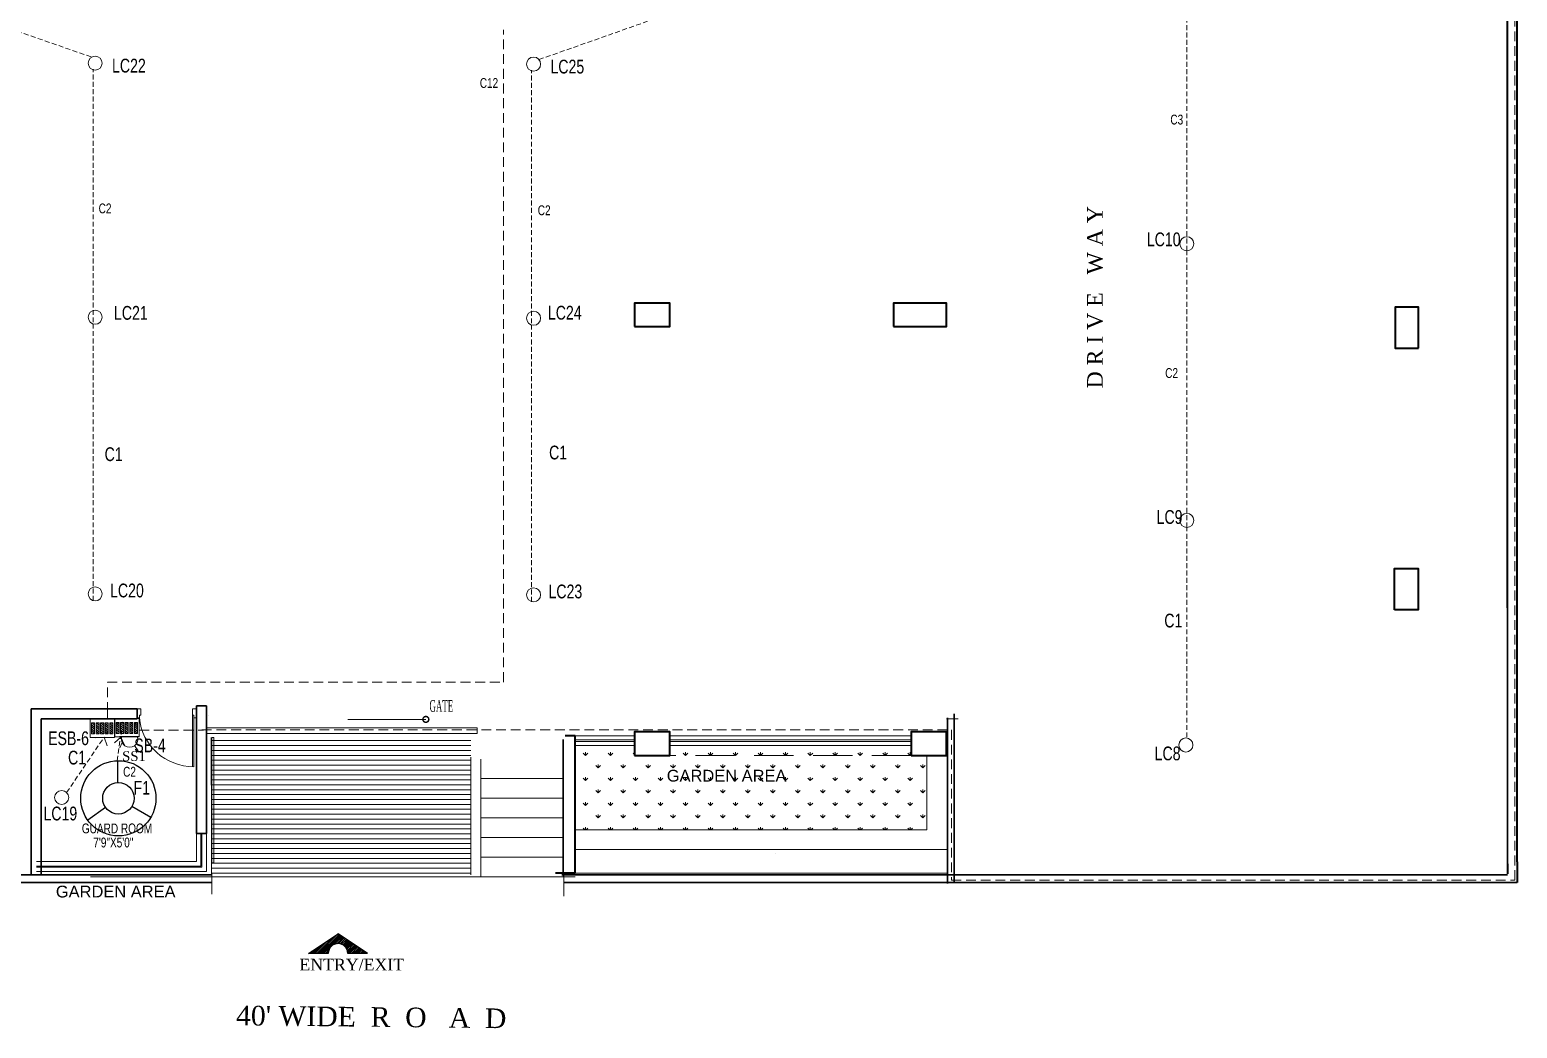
# Model space of a CAD drawing. Header units: inches. Extents: x -2030 to 2685, y 12 to 1110.
# Drawn here: x -1571 to -813, y 331 to 840 of the extents above; entities that cross this region are included whole.
import ezdxf

# ---------------------------------------------------------------- set-up
doc = ezdxf.new("R2010")
doc.units = ezdxf.units.IN
doc.header["$LTSCALE"] = 20
doc.header["$MEASUREMENT"] = 0
for name, pattern in [('DASHED', [0.75, 0.5, -0.25]), ('HIDDEN', [0.375, 0.25, -0.125]), ('HIDDENX2', [0.75, 0.5, -0.25])]:
    doc.linetypes.add(name, pattern=pattern)
for name, color, linetype, lineweight in [('BOUNDARY', 12, 'Continuous', 30), ('Building', 142, 'Continuous', 35), ('CKT', 10, 'Continuous', 20), ('Conduit', 104, 'HIDDEN', 5), ('DOOR', 32, 'Continuous', 15), ('DOT', 3, 'Continuous', 15), ('E-FITTTINGS', 6, 'Continuous', 20), ('FIX', 32, 'Continuous', 15), ('l. wall', 8, 'Continuous', 13), ('LINE', 8, 'Continuous', 0), ('PLANTS', 84, 'Continuous', 0), ('s t column', 1, 'Continuous', 35), ('TEXT', 7, 'Continuous', 5), ('WALL', 7, 'Continuous', 30), ('WALL3', 251, 'Continuous', 9), ('WIN', 140, 'Continuous', 20), ('WINDOW', 150, 'Continuous', 0)]:
    doc.layers.add(name, color=color, linetype=linetype, lineweight=lineweight)
for name, color, linetype in [('FAN', 5, 'Continuous'), ('FURNITURE', 24, 'Continuous'), ('TEXT-E', 210, 'Continuous')]:
    doc.layers.add(name, color=color, linetype=linetype)
doc.styles.add('ARIAL', font='arial.ttf')
doc.styles.add('DIM5', font='times.ttf', dxfattribs={"width": 0.5})
doc.styles.get("Standard").update_dxf_attribs({"font": 'times.ttf'})
doc.styles.add('STYLE2', font='swisscl.ttf')
doc.dimstyles.new('DIM', dxfattribs={"dimtxt": 6, "dimasz": 4, "dimexe": 2, "dimexo": 2, "dimgap": 0.25, "dimtad": 0, "dimdec": 1, "dimzin": 0, "dimdsep": 46, "dimlunit": 4, "dimtxsty": 'Standard', "dimblk": 'DOTSMALL', "dimcen": 1, "dimdle": 2, "dimclrd": 256, "dimclre": 256, "dimclrt": 7, "dimadec": 0, "dimazin": 0, "dimtfac": 1, "dimtdec": 1, "dimtofl": 0, "dimtmove": 0, "dimatfit": 3, "dimldrblk": 'DOTSMALL', "dimfxl": 1, "dimtolj": 1, "dimtzin": 0, "dimlwd": -1, "dimlwe": -1, "dimarcsym": 0})
pattern_1 = [(180, (-8993.1788, 6042.6381), (-1e-15, -2.5), [])]
pattern_2 = [(45, (-7337.70416, -2685.26664), (-0.44194174, 0.44194174), [])]
pattern_3 = [(135, (6278.06025, 3447.2137), (-0.55242717, -0.55242717), [])]

# ---------------------------------------------------------------- blocks, each defined once
blk = doc.blocks.new('_DotSmall')
at = {"color": 0, "linetype": 'ByBlock', "const_width": 0.5}
blk.add_lwpolyline([(-0.0625, 0, 1), (0.0625, 0, 1)], format="xyb", close=True, dxfattribs=at)
blk = doc.blocks.new('light')
at = {"layer": 'E-FITTTINGS', "linetype": 'Continuous'}
blk.add_circle((0, 0), 3.58, dxfattribs=at)
blk = doc.blocks.new('lkjhgf')
at = {"layer": 'FIX'}
for p, q in [((139191.72, -23279.61), (139191.72, -23274.96)), ((139191.72, -23274.96), (139193.57, -23274.96)), ((139192.88, -23278.21), (139192.88, -23304.54)), ((139193.57, -23278.21), (139192.88, -23278.21)), ((139192.88, -23278.21), (139192.88, -23279.61)), ((139193.57, -23274.96), (139193.57, -23278.21)), ((139193.57, -23278.21), (139193.57, -23304.55)), ((139221.72, -23274.96), (139219.86, -23274.96)), ((139219.86, -23274.96), (139219.86, -23278.21)), ((139219.86, -23278.21), (139220.56, -23278.21)), ((139220.56, -23278.21), (139220.56, -23279.61)), ((139221.72, -23279.61), (139221.72, -23274.96)), ((139221.72, -23279.61), (139221.72, -23274.96)), ((139192.88, -23279.61), (139191.72, -23279.61)), ((139220.56, -23279.61), (139221.72, -23279.61))]:
    blk.add_line(p, q, dxfattribs=at)
at = {"layer": 'FIX', "extrusion": (0, 0, -1)}
blk.add_ellipse((139193.57, -23278.21), major_axis=(25.44, 9.57), ratio=0.964016, start_param=0.424801, end_param=1.944264, dxfattribs=at)
blk = doc.blocks.new('Fan')
at = {"layer": 'FAN'}
for p, q in [((-0.34, 7.99), (-0.34, 19.18)), ((-6.5, -4.67), (-15.58, -11.19)), ((6.93, -4), (16.62, -9.59))]:
    blk.add_line(p, q, dxfattribs=at)
for radius in [19.18, 8]:
    blk.add_circle((0, 0), radius, dxfattribs=at)
blk = doc.blocks.new('SB')
at = {"layer": 'CKT', "linetype": 'Continuous', "lineweight": -3}
h = blk.add_hatch(dxfattribs=at)
h.set_pattern_fill('ANSI31', color=8, scale=6.25, angle=450, style=0)
h.set_pattern_definition(pattern_3)
h.paths.add_polyline_path([(-4.02, 7.42), (-5.58, 7.42), (-5.58, 1.84), (-4.02, 1.84)])
h = blk.add_hatch(dxfattribs=at)
h.set_pattern_fill('ANSI31', color=8, scale=6.25, angle=450, style=0)
h.set_pattern_definition(pattern_3)
h.paths.add_polyline_path([(-1.68, 7.42), (-3.24, 7.42), (-3.24, 1.84), (-1.68, 1.84)])
h = blk.add_hatch(dxfattribs=at)
h.set_pattern_fill('ANSI31', color=8, scale=6.25, angle=450, style=0)
h.set_pattern_definition(pattern_3)
h.paths.add_polyline_path([(3.01, 7.42), (1.45, 7.42), (1.45, 1.84), (3.01, 1.84)])
h = blk.add_hatch(dxfattribs=at)
h.set_pattern_fill('ANSI31', color=8, scale=6.25, angle=450, style=0)
h.set_pattern_definition(pattern_3)
h.paths.add_polyline_path([(5.35, 7.42), (3.79, 7.42), (3.79, 1.84), (5.35, 1.84)])
at = {"layer": 'E-FITTTINGS', "linetype": 'Continuous'}
h = blk.add_hatch(dxfattribs=at)
h.set_pattern_fill('ANSI31', color=256, scale=6.25, angle=450, style=0)
h.set_pattern_definition(pattern_3)
h.paths.add_polyline_path([(0.67, 7.42), (-0.9, 7.42), (-0.9, 1.84), (0.67, 1.84)])
for p, q in [((-6.25, 9.38), (6.25, 9.38)), ((-6.25, 0), (-6.25, 9.38)), ((6.25, 9.38), (6.25, 0)), ((6.25, 0), (-6.25, 0)), ((-5.58, 7.42), (-4.02, 7.42)), ((-5.58, 1.84), (-5.58, 7.42)), ((-4.02, 1.84), (-5.58, 1.84)), ((-4.02, 7.42), (-4.02, 1.84)), ((-3.24, 7.42), (-1.68, 7.42)), ((-3.24, 1.84), (-3.24, 7.42)), ((-1.68, 1.84), (-3.24, 1.84)), ((-1.68, 7.42), (-1.68, 1.84)), ((-0.9, 7.42), (0.67, 7.42)), ((-0.9, 1.84), (-0.9, 7.42)), ((0.67, 1.84), (-0.9, 1.84)), ((0.67, 7.42), (0.67, 1.84)), ((1.45, 7.42), (3.01, 7.42)), ((1.45, 1.84), (1.45, 7.42)), ((3.01, 1.84), (1.45, 1.84)), ((3.01, 7.42), (3.01, 1.84)), ((3.79, 7.42), (5.35, 7.42)), ((3.79, 1.84), (3.79, 7.42)), ((5.35, 1.84), (3.79, 1.84)), ((5.35, 7.42), (5.35, 1.84))]:
    blk.add_line(p, q, dxfattribs=at)
blk = doc.blocks.new('2pin_socket')
at = {"layer": 'E-FITTTINGS'}
for points in [[(-5.8, 8.91), (-3.1, 7.67)], [(0, -1.09), (0, 9)], [(-7.21, -0.42), (-4.64, 1.45)]]:
    blk.add_lwpolyline(points, dxfattribs=at)
blk.add_arc((-1.25, 3.88), 4.21, 75.44161, 284.55839, dxfattribs=at)

msp = doc.modelspace()

# ---------------------------------------------------------------- hatches: boundary and pattern name
at = {"layer": 'LINE'}
h = msp.add_hatch(dxfattribs=at)
h.set_pattern_fill('ANSI31', color=256, scale=20, angle=135, style=0)
h.set_pattern_definition(pattern_1)
h.paths.add_polyline_path([(-1478.34, 479.2), (-1478.34, 467.2), (-1478.34, 409.2), (-1346.24, 409.2), (-1346.24, 469.2), (-1346.25, 469.2), (-1346.25, 478.92)])
h = msp.add_hatch(dxfattribs=at)
h.set_pattern_fill('ANSI31', color=256, scale=20, angle=135, style=0)
h.set_pattern_definition(pattern_1)
h.paths.add_polyline_path([(-1478.34, 479.2), (-1478.34, 467.2), (-1478.34, 409.2), (-1346.24, 409.2), (-1346.24, 469.2), (-1346.25, 469.2), (-1346.25, 478.92)])
h = msp.add_hatch(dxfattribs=at)
h.set_pattern_fill('ANSI31', color=256, scale=5, style=0)
h.set_pattern_definition(pattern_2)
h.paths.add_polyline_path([(-1413.88, 379.18), (-1428.88, 369.18), (-1418.88, 369.18, -1), (-1408.88, 369.18), (-1398.88, 369.18)])
h = msp.add_hatch(dxfattribs=at)
h.set_pattern_fill('ANSI31', color=256, scale=5, style=0)
h.set_pattern_definition(pattern_2)
h.paths.add_polyline_path([(-1413.88, 379.18), (-1428.88, 369.18), (-1418.88, 369.18, -1), (-1408.88, 369.18), (-1398.88, 369.18)])
at = {"layer": 'PLANTS', "linetype": 'Continuous', "lineweight": 9, "ltscale": 3}
h = msp.add_hatch(dxfattribs=at)
h.set_pattern_fill('GRASS', color=256, scale=9, style=0)
h.set_pattern_definition([(90, (110431.651, 20064.73), (6.36396103, 6.36396103), [1.6875, -11.0404221]), (135, (110431.651, 20064.73), (6.363961, 6.363961), [1.6875, -7.3125]), (45, (110431.651, 20064.73), (6.363961, -6.363961), [1.6875, -7.3125])])
h.paths.add_polyline_path([(-1293.03, 432.13), (-1293.03, 475.13), (-1262.69, 475.13), (-1262.69, 470.14), (-1244.69, 470.14), (-1244.69, 475.13), (-1121.71, 475.13), (-1121.71, 470.14), (-1113.71, 470.14), (-1113.72, 432.13)])
h.paths.add_polyline_path([(-1120.18, 454.27), (-1120.18, 461.33), (-1129.21, 461.33), (-1129.21, 454.27)], flags=24)
h.paths.add_polyline_path([(-1272.95, 460.29), (-1272.95, 468.96), (-1282.05, 468.96), (-1282.05, 460.29)], flags=24)
h.paths.add_polyline_path([(-1261.28, 436.98), (-1261.28, 453.27), (-1270.31, 453.27), (-1270.31, 436.98)], flags=24)
h.paths.add_polyline_path([(-1123.46, 472.6), (-1123.46, 479.67), (-1132.48, 479.67), (-1132.48, 472.6)], flags=9)
h.paths.add_polyline_path([(-1183.8, 464.28), (-1247.37, 464.28), (-1247.37, 455.08), (-1183.8, 455.08)], flags=24)

# ---------------------------------------------------------------- linework, layer by layer
at = {"layer": 'BOUNDARY'}
for p, q in [((-817.77, 414.83), (-817.77, 1106.83)), ((-2016.77, 405.33), (-1478.27, 405.33)), ((-2015.08, 409.33), (-1478.27, 409.33)), ((-1299.77, 409.33), (-817.77, 409.33)), ((-1298.77, 405.33), (-812.77, 405.33))]:
    msp.add_line(p, q, dxfattribs=at)
at = {"layer": 'BOUNDARY', "lineweight": 13}
msp.add_line((-1516.34, 491.24), (-1516.34, 491.24), dxfattribs=at)
msp.add_line((-1516.34, 491.24), (-1516.34, 491.24), dxfattribs=at)
at = {"layer": 'Building'}
for p, q in [((-812.77, 415.83), (-812.77, 1110.33)), ((-812.77, 545.28), (-812.77, 1058.28)), ((-817.77, 545.28), (-817.77, 1053.13)), ((-1293.03, 480.13), (-1298.03, 480.13)), ((-1293.03, 480.13), (-1298.03, 480.13)), ((-1293.03, 410.13), (-1293.03, 480.13)), ((-1293.03, 410.13), (-1293.03, 480.13)), ((-1298.03, 410.13), (-1303.03, 410.13)), ((-1293.03, 410.13), (-1303.03, 410.13)), ((-1298.03, 410.13), (-1303.03, 410.13)), ((-1293.03, 410.13), (-1303.03, 410.13))]:
    msp.add_line(p, q, dxfattribs=at)
at = {"layer": 'Building', "linetype": 'HIDDEN'}
msp.add_line((-817.77, 414.83), (-817.77, 409.33), dxfattribs=at)
at = {"layer": 'Building', "linetype": 'Continuous'}
msp.add_line((-812.77, 415.83), (-812.77, 405.33), dxfattribs=at)
at = {"layer": 'Conduit', "linetype": 'HIDDEN'}
for p, q in [((-814, 406.59), (-814, 951.37)), ((-1527.88, 476.53), (-1524.68, 479.44)), ((-1524.68, 479.44), (-1522.73, 475.28)), ((-1515.24, 483.01), (-1482.55, 483.01)), ((-1483.33, 483.09), (-1101.23, 483.09)), ((-1101.23, 483.09), (-1101.23, 406.59)), ((-1101.23, 406.59), (-814, 406.59))]:
    msp.add_line(p, q, dxfattribs=at)
at = {"layer": 'Conduit', "color": 1, "linetype": 'HIDDEN', "ltscale": 0.5}
for p, q in [((-1539.76, 826.13), (-1870.44, 941.2)), ((-1311.46, 824.75), (-971.94, 944.56)), ((-1538.77, 690.88), (-1538.77, 819.88)), ((-1315.27, 690.38), (-1315.27, 819.38)), ((-1538.77, 548.88), (-1538.77, 690.88)), ((-1315.27, 548.38), (-1315.27, 690.38)), ((-1552.24, 451.2), (-1533.24, 479.24))]:
    msp.add_line(p, q, dxfattribs=at)
at = {"layer": 'Conduit', "linetype": 'HIDDEN', "ltscale": 0.5}
for p, q in [((-981.27, 727.33), (-981.27, 856.83)), ((-981.27, 586.33), (-981.27, 727.33)), ((-981.27, 479.33), (-981.27, 586.33))]:
    msp.add_line(p, q, dxfattribs=at)
at = {"layer": 'Conduit', "color": 1}
for p, q in [((-1329.48, 507.53), (-1329.48, 839.85)), ((-1531.43, 492.31), (-1531.43, 507.53)), ((-1531.43, 507.53), (-1329.48, 507.53))]:
    msp.add_line(p, q, dxfattribs=at)
at = {"layer": 'Conduit', "color": 1, "linetype": 'HIDDEN'}
for p, q in [((-1537.33, 479.08), (-1533.03, 479.34)), ((-1533.03, 479.34), (-1531.62, 475))]:
    msp.add_line(p, q, dxfattribs=at)
at = {"layer": 'Conduit', "color": 158, "linetype": 'HIDDEN', "ltscale": 0.5}
for p, q in [((-1526.56, 467.42), (-1524.7, 479.5)), ((-1524.5, 480.83), (-1524.27, 482.33))]:
    msp.add_line(p, q, dxfattribs=at)
at = {"layer": 'Defpoints', "ltscale": 3}
for p, q in [((-1428.88, 369.18), (-1413.88, 379.18)), ((-1428.88, 369.18), (-1413.88, 379.18)), ((-1398.88, 369.18), (-1413.88, 379.18)), ((-1398.88, 369.18), (-1413.88, 379.18)), ((-1418.88, 369.18), (-1428.88, 369.18)), ((-1418.88, 369.18), (-1428.88, 369.18)), ((-1398.88, 369.18), (-1408.88, 369.18)), ((-1398.88, 369.18), (-1408.88, 369.18))]:
    msp.add_line(p, q, dxfattribs=at)
msp.add_arc((-1413.88, 369.18), 5, 0, 180, dxfattribs=at)
msp.add_arc((-1413.88, 369.18), 5, 0, 180, dxfattribs=at)
at = {"layer": 'DOOR', "linetype": 'Continuous', "ltscale": 0.5}
for p, q in [((-1103.77, 488.83), (-1097.77, 488.83)), ((-1478.27, 410.33), (-1478.27, 399.33)), ((-1298.77, 408.83), (-1298.77, 398.33))]:
    msp.add_line(p, q, dxfattribs=at)
at = {"layer": 'DOOR', "ltscale": 2}
msp.add_lwpolyline([(-1477.15, 479.2), (-1478.15, 479.2), (-1478.15, 415.38), (-1477.15, 415.38)], close=True, dxfattribs=at)
msp.add_lwpolyline([(-1477.15, 479.2), (-1478.15, 479.2), (-1478.15, 415.38), (-1477.15, 415.38)], close=True, dxfattribs=at)
at = {"layer": 'DOT'}
msp.add_line((-1531.43, 488.5), (-1531.43, 492.31), dxfattribs=at)
at = {"layer": 'DOT', "linetype": 'HIDDENX2', "ltscale": 2}
msp.add_line((-1121.71, 470.14), (-1244.69, 470.14), dxfattribs=at)
at = {"layer": 'DOT', "linetype": 'Continuous', "ltscale": 0.5}
msp.add_lwpolyline([(-1480.77, 484.16), (-1343.01, 484.16), (-1343.01, 481.33), (-1480.77, 481.33)], close=True, dxfattribs=at)
at = {"layer": 'E-FITTTINGS', "linetype": 'Continuous'}
msp.add_circle((-1554.77, 448.67), 3.58, dxfattribs=at)
at = {"layer": 'FURNITURE', "lineweight": 13}
for p, q in [((-1262.69, 480.13), (-1293.03, 480.13)), ((-1262.69, 480.13), (-1293.03, 480.13)), ((-1262.69, 478.13), (-1293.03, 478.13)), ((-1262.69, 478.13), (-1293.03, 478.13)), ((-1121.71, 480.13), (-1244.69, 480.13)), ((-1121.71, 480.13), (-1244.69, 480.13)), ((-1121.71, 478.13), (-1244.69, 478.13)), ((-1121.71, 478.13), (-1244.69, 478.13)), ((-1262.69, 477.13), (-1293.03, 477.13)), ((-1262.69, 477.13), (-1293.03, 477.13)), ((-1262.69, 475.13), (-1293.03, 475.13)), ((-1262.69, 475.13), (-1293.03, 475.13)), ((-1121.71, 477.13), (-1244.69, 477.13)), ((-1121.71, 477.13), (-1244.69, 477.13)), ((-1121.71, 475.13), (-1244.69, 475.13)), ((-1121.71, 475.13), (-1244.69, 475.13))]:
    msp.add_line(p, q, dxfattribs=at)
at = {"layer": 'l. wall', "lineweight": 13}
for p, q in [((-1346.24, 427.2), (-1346.24, 409.2)), ((-1346.24, 427.2), (-1346.24, 409.2)), ((-1103.72, 410.13), (-1293.03, 410.13)), ((-1346.24, 409.2), (-1346.24, 409.2)), ((-1346.24, 409.2), (-1346.24, 409.2))]:
    msp.add_line(p, q, dxfattribs=at)
at = {"layer": 'LINE', "ltscale": 0.25}
for p, q in [((-1341.04, 458.28), (-1299.04, 458.28)), ((-1341.04, 458.28), (-1299.04, 458.28)), ((-1341.04, 458.28), (-1299.04, 458.28)), ((-1341.04, 458.28), (-1299.04, 458.28)), ((-1341.04, 448.28), (-1299.04, 448.28)), ((-1341.04, 448.28), (-1299.04, 448.28)), ((-1341.04, 438.28), (-1299.04, 438.28)), ((-1341.04, 438.28), (-1299.04, 438.28)), ((-1341.04, 428.28), (-1299.04, 428.28)), ((-1341.04, 428.28), (-1299.04, 428.28)), ((-1341.04, 418.28), (-1299.04, 418.28)), ((-1341.04, 418.28), (-1299.04, 418.28))]:
    msp.add_line(p, q, dxfattribs=at)
at = {"layer": 's t column'}
for points in [[(-1262.69, 688.66), (-1244.69, 688.66), (-1244.69, 700.66), (-1262.69, 700.66)], [(-1262.69, 688.66), (-1244.69, 688.66), (-1244.69, 700.66), (-1262.69, 700.66)], [(-1130.71, 688.66), (-1103.71, 688.66), (-1103.71, 700.66), (-1130.71, 700.66)], [(-1130.71, 688.66), (-1103.71, 688.66), (-1103.71, 700.66), (-1130.71, 700.66)], [(-863.06, 677.66), (-863.06, 698.66), (-875.06, 698.66), (-875.06, 677.66)], [(-863.06, 677.66), (-863.06, 698.66), (-875.06, 698.66), (-875.06, 677.66)], [(-875.27, 544.33), (-875.27, 565.33), (-863.27, 565.33), (-863.27, 544.33)], [(-1262.69, 470.14), (-1244.69, 470.14), (-1244.69, 482.14), (-1262.69, 482.14)], [(-1262.69, 470.14), (-1244.69, 470.14), (-1244.69, 482.14), (-1262.69, 482.14)], [(-1121.71, 470.14), (-1103.71, 470.14), (-1103.71, 482.14), (-1121.71, 482.14)], [(-1121.71, 470.14), (-1103.71, 470.14), (-1103.71, 482.14), (-1121.71, 482.14)]]:
    msp.add_lwpolyline(points, close=True, dxfattribs=at)
at = {"layer": 'TEXT', "linetype": 'ByBlock'}
for q in [(-1488.69, 408.28), (-1293.03, 408.28)]:
    msp.add_line((-1540.08, 408.28), q, dxfattribs=at)
at = {"layer": 'TEXT-E', "color": 1, "linetype": 'HIDDEN', "ltscale": 0.5}
msp.add_line((-1531.99, 481.08), (-1531.68, 481.54), dxfattribs=at)
at = {"layer": 'WALL'}
for p, q in [((-1570.26, 493.83), (-1565.26, 493.83)), ((-1570.26, 493.83), (-1570.26, 428.83)), ((-1570.26, 493.83), (-1565.26, 493.83)), ((-1570.26, 493.83), (-1570.26, 409.33)), ((-1567.27, 493.83), (-1516.31, 493.83)), ((-1565.26, 493.86), (-1565.26, 493.83)), ((-1565.26, 493.86), (-1565.26, 493.83)), ((-1516.27, 488.83), (-1516.27, 493.83)), ((-1486, 495.33), (-1481, 495.33)), ((-1486, 495.33), (-1486, 430.33)), ((-1486, 495.33), (-1481, 495.33)), ((-1486, 495.33), (-1486, 430.33)), ((-1481, 495.36), (-1481, 430.33)), ((-1481, 495.36), (-1481, 430.33)), ((-1570.26, 489.14), (-1570.26, 489.14)), ((-1570.26, 489.14), (-1570.26, 489.14)), ((-1565.26, 488.83), (-1565.27, 428.83)), ((-1565.26, 488.83), (-1565.27, 408.83)), ((-1565.26, 488.83), (-1516.31, 488.83)), ((-1564.26, 489.14), (-1564.26, 489.14)), ((-1564.26, 489.14), (-1564.26, 489.14)), ((-1486, 490.64), (-1486, 490.64)), ((-1486, 490.64), (-1486, 490.64)), ((-1480, 490.64), (-1480, 490.64)), ((-1480, 490.64), (-1480, 490.64)), ((-1481, 430.33), (-1486, 430.33)), ((-1481, 430.33), (-1486, 430.33))]:
    msp.add_line(p, q, dxfattribs=at)
at = {"layer": 'WALL', "ltscale": 3}
for p, q in [((-1103.27, 489.28), (-1103.27, 404.83)), ((-1099.77, 491.28), (-1099.77, 405.33)), ((-1478.34, 479.2), (-1478.34, 454.89)), ((-1478.34, 479.2), (-1478.34, 454.89)), ((-1299.04, 478.28), (-1299.04, 453.96)), ((-1299.04, 478.28), (-1299.04, 409.33))]:
    msp.add_line(p, q, dxfattribs=at)
at = {"layer": 'WALL3', "lineweight": 13}
for p, q in [((-1346.24, 427.2), (-1346.24, 469.2)), ((-1346.24, 427.2), (-1346.24, 469.2)), ((-1341.04, 468.15), (-1341.04, 408.28)), ((-1341.04, 468.15), (-1341.04, 408.28)), ((-1113.72, 432.13), (-1113.71, 470.13)), ((-1113.72, 432.13), (-1113.71, 470.13)), ((-1478.34, 454.89), (-1478.34, 409.2)), ((-1478.34, 454.89), (-1478.34, 409.2)), ((-1299.04, 453.96), (-1299.04, 408.28)), ((-1299.04, 453.96), (-1299.04, 408.28)), ((-1113.72, 432.13), (-1293.03, 432.13)), ((-1113.72, 432.13), (-1293.03, 432.13)), ((-1103.71, 422.13), (-1293.03, 422.13)), ((-1103.71, 422.13), (-1293.03, 422.13)), ((-1190.64, 420.13), (-1190.64, 420.13)), ((-1190.64, 420.13), (-1190.64, 420.13)), ((-1180.64, 410.13), (-1180.64, 410.13)), ((-1180.64, 410.13), (-1180.64, 410.13))]:
    msp.add_line(p, q, dxfattribs=at)
at = {"layer": 'WIN'}
for p, q in [((-1486, 416.01), (-1486, 430.33)), ((-1486, 416.01), (-1486, 430.33)), ((-1481, 411.01), (-1481, 430.33)), ((-1481, 411.01), (-1481, 430.33)), ((-1486, 416.01), (-1567.58, 416.01)), ((-1486, 416.01), (-1567.58, 416.01)), ((-1567.58, 411.01), (-1481, 411.01)), ((-1567.58, 411.01), (-1481, 411.01))]:
    msp.add_line(p, q, dxfattribs=at)
at = {"layer": 'WINDOW'}
for p, q in [((-1483.75, 413.72), (-1483.75, 430.33)), ((-1483.75, 413.72), (-1483.75, 430.33)), ((-1483.25, 413.22), (-1483.25, 430.33)), ((-1483.25, 413.22), (-1483.25, 430.33)), ((-1483.75, 413.72), (-1567.58, 413.72)), ((-1483.75, 413.72), (-1567.58, 413.72)), ((-1483.25, 413.22), (-1567.58, 413.22)), ((-1483.25, 413.22), (-1567.58, 413.22))]:
    msp.add_line(p, q, dxfattribs=at)

# ---------------------------------------------------------------- block references
at = {"layer": 'Conduit'}
for name, p in [('SB', (-1534.01, 479.24)), ('SB', (-1521.46, 479.5)), ('Fan', (-1525.87, 448.25))]:
    msp.add_blockref(name, p, dxfattribs=at)
at = {"layer": 'Conduit', "rotation": 90}
msp.add_blockref('2pin_socket', (-1516.24, 479.74), dxfattribs=at)
at = {"layer": 'E-FITTTINGS', "linetype": 'Continuous'}
for p in [(-1537.69, 822.95), (-1314.19, 822.45), (-981.19, 730.91), (-1537.69, 693.45), (-1314.19, 692.95), (-981.19, 589.91), (-1537.69, 552.45), (-1314.19, 551.95), (-981.69, 475.41)]:
    msp.add_blockref('light', p, dxfattribs=at)
at = {"layer": 'WALL', "lineweight": 20, "xscale": -1}
msp.add_blockref('lkjhgf', (137705.45, 23768.88), dxfattribs=at)

# ---------------------------------------------------------------- texts
at = {"layer": 'TEXT', "linetype": 'DASHED', "style": 'STYLE2'}
for s, p in [('LC22', (-1529.1, 818.17)), ('LC25', (-1305.6, 817.67)), ('LC10', (-1001.6, 729.62)), ('LC21', (-1528.1, 692.17)), ('LC24', (-1306.91, 692.24)), ('LC9', (-996.6, 588.12)), ('LC20', (-1530.1, 550.67)), ('LC23', (-1306.6, 550.17)), ('SB-4', (-1517.74, 471.7)), ('LC8', (-997.6, 467.62)), ('F1', (-1518.1, 450.12)), ('LC19', (-1564.05, 436.99))]:
    msp.add_text(s, height=7.022, dxfattribs=at).set_placement(p)
at = {"layer": 'TEXT', "linetype": 'Continuous', "style": 'STYLE2'}
for s, p in [(' GUARD ROOM', (-1545.92, 430.41)), ('   7\'9"X5\'0"', (-1542.92, 423.23))]:
    msp.add_text(s, height=4.9998, dxfattribs=at).set_placement(p)
at = {"layer": 'TEXT', "linetype": 'HIDDEN', "insert": (-1341.61, 815.32), "char_height": 4.973, "width": 11.6872, "attachment_point": 1, "style": 'STYLE2'}
msp.add_mtext('C12', dxfattribs=at)
at = {"layer": 'TEXT', "color": 7, "linetype": 'Continuous', "ltscale": 0.5, "attachment_point": 1, "style": 'STYLE2'}
for s, insert, char_height, width in [('{\\C256;C3}', (-989.6, 796.69), 5, 21.2218), ('{\\C256;C2}', (-1535.93, 751.41), 5, 26.0542), ('{\\C256;C2}', (-1312.08, 750.46), 5, 26.0542), ('{\\C256;C2}', (-992.23, 667.5), 5, 26.0542), ('{\\C256;C1}', (-1532.88, 627.16), 7.022, 43.7653), ('{\\C256;C1}', (-1306.31, 628), 7.022, 43.7653), ('{\\C256;C1}', (-992.68, 542.35), 7.022, 43.7653), ('{\\C256;ESB-6}', (-1561.67, 482.37), 7.0219, 22.3698), ('{\\C256;C1}', (-1551.52, 472.51), 7.022, 39.7242), ('{\\C256;C2}', (-1523.46, 464.29), 5, 26.0542)]:
    msp.add_mtext(s, dxfattribs=dict(at, insert=insert, char_height=char_height, width=width))
at = {"layer": 'TEXT', "ltscale": 3}
for s, insert, char_height, width, attachment_point, rotation in [('D R I V E   W A Y', (-1023.86, 657.16), 8, 180.7684, 7, 90), ('D R I V E   W A Y', (-1023.86, 657.16), 8, 180.7684, 7, 90), ("40' WIDE  R  O   A  D", (-1465.79, 342.59), 10, 282.1556, 1, 359.3617), ("40' WIDE  R  O   A  D", (-1465.79, 342.59), 10, 282.1556, 1, 359.3617)]:
    msp.add_mtext(s, dxfattribs=dict(at, insert=insert, char_height=char_height, width=width, attachment_point=attachment_point, rotation=rotation))
at = {"layer": 'TEXT', "color": 158, "linetype": 'Continuous', "ltscale": 0.5, "insert": (-1367.27, 498.33), "char_height": 6, "width": 42.5, "attachment_point": 1, "style": 'DIM5'}
msp.add_mtext('{\\C7;GATE}', dxfattribs=at)
at = {"layer": 'TEXT', "linetype": 'HIDDEN', "insert": (-1523.95, 472.23), "char_height": 4.973, "width": 10.6031, "attachment_point": 1}
msp.add_mtext('SS1', dxfattribs=at)
at = {"layer": 'TEXT', "lineweight": 20, "char_height": 6, "width": 65.5424, "style": 'ARIAL'}
for insert, attachment_point in [((-1185.3, 462.78), 3), ((-1185.3, 462.78), 3), ((-1557.73, 403.72), 1), ((-1557.73, 403.72), 1)]:
    msp.add_mtext('GARDEN AREA     ', dxfattribs=dict(at, insert=insert, attachment_point=attachment_point))
at = {"layer": 'TEXT', "ltscale": 3, "insert": (-1433.57, 366.5), "char_height": 6, "width": 68.9747, "attachment_point": 1}
msp.add_mtext('ENTRY/EXIT', dxfattribs=at)
msp.add_mtext('ENTRY/EXIT', dxfattribs=at)

# ---------------------------------------------------------------- leaders
at = {"layer": 'DOT', "linetype": 'Continuous', "ltscale": 0.5}
msp.add_leader([(-1369.13, 488.48), (-1408.83, 488.48)], dimstyle='DIM', override={"dimasz": 6, "dimgap": 0.25, "dimtad": 0, "dimfxl": 5, "dimarcsym": 1}, dxfattribs=at)
msp.add_leader([(-1369.13, 488.48), (-1408.83, 488.48)], dimstyle='DIM', override={"dimasz": 6, "dimgap": 0.25, "dimtad": 0, "dimfxl": 5, "dimarcsym": 1}, dxfattribs=at)

doc.saveas('drawing.dxf')
